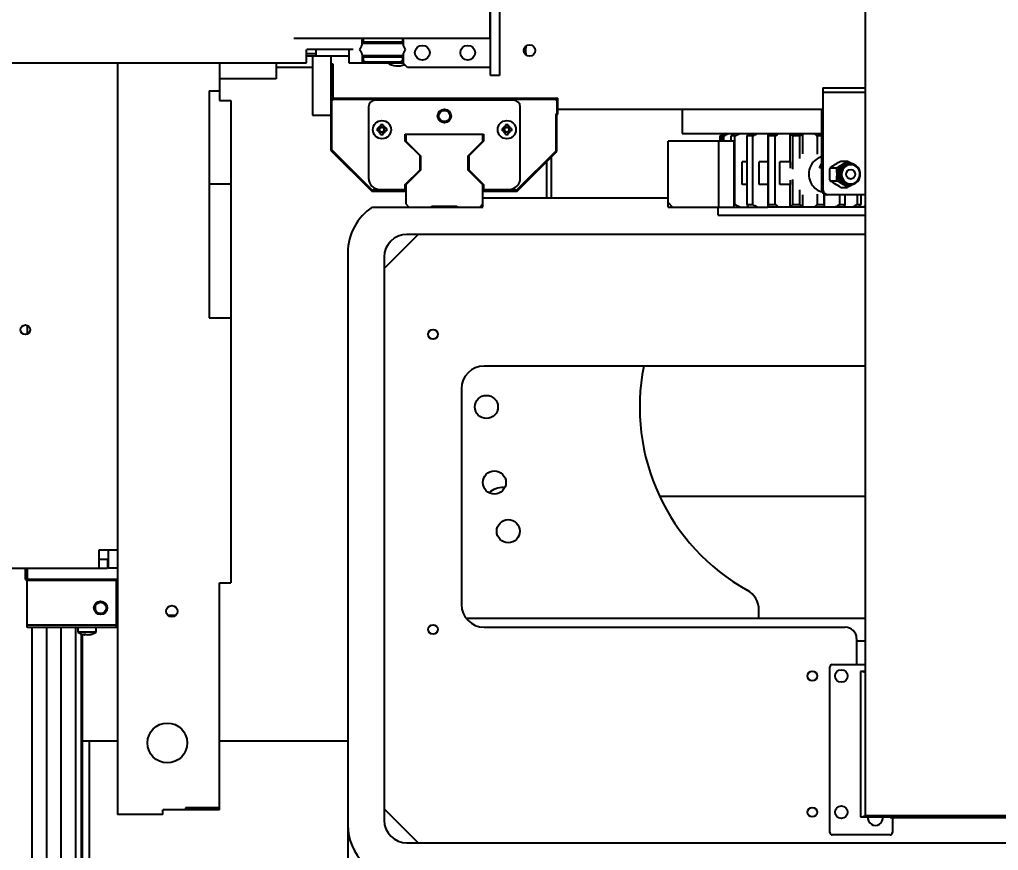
# Model space of a CAD drawing. Header units: inches. Extents: x -347369 to -260369, y 119522 to 149869.
# Drawn here: x -282845.7 to -282414.7, y 140106.3 to 140472.3 of the extents above; entities that cross this region are included whole.
import ezdxf

# ---------------------------------------------------------------- set-up
doc = ezdxf.new("R2010")
doc.units = ezdxf.units.IN
doc.header["$LTSCALE"] = 300
doc.layers.add('MACCHINA', color=40, linetype='Continuous')
doc.layers.add('QUOTE', color=7, linetype='Continuous')
doc.styles.get("Standard").update_dxf_attribs({"font": 'romans.shx'})
doc.dimstyles.new('sc1a100_pollici', dxfattribs={"dimscale": 100, "dimtxt": 3, "dimasz": 3, "dimexe": 0, "dimexo": 0, "dimgap": 1, "dimtad": 1, "dimzin": 12, "dimdsep": 46, "dimtxsty": 'Standard', "dimblk": 'CLOSEDBLANK', "dimcen": 1, "dimclrd": 253, "dimclre": 253, "dimclrt": 2, "dimadec": 0, "dimazin": 3, "dimtfac": 1, "dimtmove": 0, "dimatfit": 1, "dimldrblk": 'CLOSEDBLANK', "dimfxl": 1, "dimtolj": 1, "dimtzin": 0, "dimarcsym": 0})

# ---------------------------------------------------------------- blocks, each defined once
blk = doc.blocks.new('_ClosedBlank')
at = {"color": 0, "linetype": 'ByBlock', "lineweight": -2}
for p, q in [((-1, 0.1667), (0, 0)), ((-1, 0.1667), (-1, -0.1667)), ((0, 0), (-1, -0.1667))]:
    blk.add_line(p, q, dxfattribs=at)
blk = doc.blocks.new('*D10')
at = {"layer": 'Defpoints', "color": 0, "transparency": 16777216}
for p in [(-300380.17, 144199.66), (-282330.17, 140899.66), (-300380.17, 139125.63)]:
    blk.add_point(p, dxfattribs=at)
at = {"layer": 'QUOTE', "color": 253, "lineweight": -2, "transparency": 16777216}
for p, q in [((-300380.17, 139125.63), (-300380.17, 144199.66)), ((-282630.17, 144199.66), (-300080.17, 144199.66)), ((-282330.17, 140899.66), (-282330.17, 144199.66))]:
    blk.add_line(p, q, dxfattribs=at)
at = {"layer": 'QUOTE', "color": 253, "lineweight": -2, "transparency": 16777216, "xscale": 300, "yscale": 300, "zscale": 300, "rotation": 180}
blk.add_blockref('_ClosedBlank', (-300380.17, 144199.66), dxfattribs=at)
at = {"layer": 'QUOTE', "color": 253, "lineweight": -2, "transparency": 16777216, "xscale": 300, "yscale": 300, "zscale": 300}
blk.add_blockref('_ClosedBlank', (-282330.17, 144199.66), dxfattribs=at)
at = {"layer": 'QUOTE', "color": 2, "transparency": 16777216, "char_height": 300, "attachment_point": 5}
for s, insert in [('\\A1;18050', (-291355.17, 144449.66)), ('\\A1;[59\'-2 5/8"]', (-291355.17, 143871.08))]:
    blk.add_mtext(s, dxfattribs=dict(at, insert=insert))
blk = doc.blocks.new('*D21')
at = {"layer": 'Defpoints', "color": 0, "transparency": 16777216}
for p in [(-282330.17, 142999.66), (-282330.17, 140899.66), (-285230.17, 140399.66)]:
    blk.add_point(p, dxfattribs=at)
at = {"layer": 'QUOTE', "color": 253, "lineweight": -2, "transparency": 16777216}
for p, q in [((-285230.17, 140399.66), (-285230.17, 142999.66)), ((-284930.17, 142999.66), (-282630.17, 142999.66)), ((-282330.17, 140899.66), (-282330.17, 142999.66))]:
    blk.add_line(p, q, dxfattribs=at)
at = {"layer": 'QUOTE', "color": 253, "lineweight": -2, "transparency": 16777216, "xscale": 300, "yscale": 300, "zscale": 300, "rotation": 180}
blk.add_blockref('_ClosedBlank', (-285230.17, 142999.66), dxfattribs=at)
at = {"layer": 'QUOTE', "color": 253, "lineweight": -2, "transparency": 16777216, "xscale": 300, "yscale": 300, "zscale": 300}
blk.add_blockref('_ClosedBlank', (-282330.17, 142999.66), dxfattribs=at)
at = {"layer": 'QUOTE', "color": 2, "transparency": 16777216, "char_height": 300, "attachment_point": 5}
for s, insert in [('\\A1;2900', (-283780.17, 143249.66)), ('\\A1;[9\'-6 3/16"]', (-283780.17, 142671.08))]:
    blk.add_mtext(s, dxfattribs=dict(at, insert=insert))
blk = doc.blocks.new('A$C27be3406')
at = {"layer": 'MACCHINA'}
for p, q in [((-308.21, 1448), (-308.21, 1587)), ((-304.21, 1587), (-304.21, 1448)), ((-143.21, 1585.95), (-143.21, 1121.5)), ((-308.36, 1464.5), (-308.36, 1571.5)), ((-394.82, 1464.5), (-308.36, 1464.5)), ((-364.71, 1461.74), (-364.71, 1463.5)), ((-364.31, 1462.5), (-364.71, 1462.5)), ((-364.31, 1464.5), (-364.31, 1462.3)), ((-364.31, 1462.83), (-346.81, 1462.83)), ((-364.31, 1462.3), (-346.81, 1462.3)), ((-346.81, 1462.3), (-346.81, 1464.5)), ((-346.71, 1462.5), (-346.81, 1462.5)), ((-346.71, 1463.5), (-346.71, 1461.74)), ((-308.21, 1464.5), (-308.36, 1464.5)), ((-389.21, 1453.5), (-389.21, 1459.5)), ((-389.21, 1457.7), (-385.09, 1457.7)), ((-368.6, 1459.5), (-389.14, 1459.5)), ((-385.09, 1459.5), (-385.09, 1456.7)), ((-370.6, 1459.5), (-370.6, 1453.5)), ((-364.71, 1457.26), (-364.71, 1453.5)), ((-346.71, 1457.26), (-346.71, 1453.5)), ((-1220, 1453.5), (-389.21, 1453.5)), ((-472.5, 1453.5), (-472.5, 1122.5)), ((-427.5, 1453.5), (-427.5, 1437)), ((-402.5, 1453.5), (-402.5, 1446.5)), ((-389.21, 1456.7), (-370.6, 1456.7)), ((-386.5, 1456.7), (-386.5, 1430.5)), ((-378.5, 1456.7), (-378.5, 1415)), ((-377.5, 1453), (-378.5, 1453)), ((-377.5, 1438), (-377.5, 1453)), ((-370.6, 1453.5), (-346.71, 1453.5)), ((-364.71, 1456.5), (-364.31, 1456.5)), ((-346.81, 1456.7), (-364.31, 1456.7)), ((-364.31, 1456.7), (-364.31, 1455)), ((-364.31, 1456.17), (-346.81, 1456.17)), ((-348.31, 1453.84), (-362.81, 1453.84)), ((-346.81, 1455), (-346.81, 1456.7)), ((-346.81, 1456.5), (-346.71, 1456.5)), ((-344.71, 1451.5), (-345.71, 1452.5)), ((-386.5, 1451.5), (-402.5, 1451.5)), ((-308.21, 1451.5), (-344.71, 1451.5)), ((-402.5, 1446.5), (-427.5, 1446.5)), ((-304.21, 1448), (-308.21, 1448)), ((-432, 1441.2), (-427.5, 1441.2)), ((-432, 1441.2), (-432, 1341.2)), ((-161.8, 1442.5), (-143.21, 1442.5)), ((-161.8, 1442.5), (-161.8, 1433)), ((-143.21, 1440.5), (-161.8, 1440.5)), ((-161.73, 1397.5), (-161.73, 1440.5)), ((-427.5, 1437), (-422.5, 1437)), ((-422.5, 1437), (-422.5, 1224.5)), ((-378.5, 1437), (-377.5, 1438)), ((-378.5, 1438), (-278.5, 1438)), ((-378.5, 1437), (-378, 1436.79)), ((-378, 1436.79), (-377.29, 1437.5)), ((-378, 1415.21), (-378, 1436.79)), ((-377.5, 1438), (-377.29, 1437.5)), ((-377.29, 1437.5), (-358.71, 1437.5)), ((-298.08, 1437.13), (-358.92, 1437.13)), ((-358.5, 1438), (-358.71, 1437.5)), ((-358.71, 1437.5), (-358.33, 1437.13)), ((-358.5, 1438), (-358, 1437.5)), ((-358, 1437.5), (-358.15, 1437.13)), ((-339, 1437.5), (-358, 1437.5)), ((-339, 1437.5), (-338.5, 1438)), ((-339, 1437.5), (-338.85, 1437.13)), ((-338.67, 1437.13), (-338.29, 1437.5)), ((-338.5, 1438), (-338.29, 1437.5)), ((-338.29, 1437.5), (-318.71, 1437.5)), ((-318.5, 1438), (-318.71, 1437.5)), ((-318.71, 1437.5), (-318.33, 1437.13)), ((-318.5, 1438), (-318, 1437.5)), ((-318, 1437.5), (-318.15, 1437.13)), ((-299, 1437.5), (-318, 1437.5)), ((-299, 1437.5), (-298.5, 1438)), ((-299, 1437.5), (-298.85, 1437.13)), ((-298.67, 1437.13), (-298.29, 1437.5)), ((-298.5, 1438), (-298.29, 1437.5)), ((-298.29, 1437.5), (-279.71, 1437.5)), ((-279.5, 1438), (-279.71, 1437.5)), ((-279.71, 1437.5), (-279, 1436.79)), ((-279.5, 1438), (-278.5, 1437)), ((-278.5, 1437), (-279, 1436.79)), ((-279, 1436.79), (-279, 1431.21)), ((-278.5, 1431), (-278.5, 1438)), ((-361.92, 1434.13), (-361.92, 1402.77)), ((-295.08, 1402.77), (-295.08, 1434.13)), ((-279, 1431.21), (-279.5, 1430.71)), ((-278.5, 1431), (-279, 1431.21)), ((-279, 1430.5), (-278.5, 1431)), ((-161.8, 1433), (-278.5, 1433)), ((-223.76, 1433), (-223.76, 1422.5)), ((-162.24, 1397.5), (-162.24, 1433)), ((-386.5, 1430.5), (-378.5, 1430.5)), ((-279.5, 1430.71), (-279.5, 1414.71)), ((-279, 1430.5), (-279.5, 1430.71)), ((-279, 1414.5), (-279, 1430.5)), ((-356.58, 1424.7), (-358.12, 1424.7)), ((-356.58, 1423.55), (-358.12, 1423.55)), ((-356.58, 1424.7), (-357.35, 1425.48)), ((-356.58, 1423.55), (-357.35, 1422.78)), ((-357.03, 1423.55), (-357.03, 1424.7)), ((-356.58, 1426.25), (-356.58, 1424.7)), ((-355.43, 1425.16), (-356.58, 1425.16)), ((-356.58, 1422), (-356.58, 1423.55)), ((-355.43, 1423.09), (-356.58, 1423.09)), ((-355.43, 1426.25), (-355.43, 1424.7)), ((-355.43, 1424.7), (-354.65, 1425.48)), ((-353.88, 1424.7), (-355.43, 1424.7)), ((-355.43, 1423.55), (-354.65, 1422.78)), ((-353.88, 1423.55), (-355.43, 1423.55)), ((-355.43, 1422), (-355.43, 1423.55)), ((-354.97, 1423.55), (-354.97, 1424.7)), ((-301.58, 1424.7), (-303.12, 1424.7)), ((-301.58, 1423.55), (-303.12, 1423.55)), ((-301.58, 1424.7), (-302.35, 1425.48)), ((-301.58, 1423.55), (-302.35, 1422.78)), ((-302.03, 1423.55), (-302.03, 1424.7)), ((-301.58, 1426.25), (-301.58, 1424.7)), ((-300.43, 1425.16), (-301.58, 1425.16)), ((-301.58, 1422), (-301.58, 1423.55)), ((-300.43, 1423.09), (-301.58, 1423.09)), ((-300.43, 1426.25), (-300.43, 1424.7)), ((-300.43, 1424.7), (-299.65, 1425.48)), ((-298.88, 1424.7), (-300.43, 1424.7)), ((-300.43, 1423.55), (-299.65, 1422.78)), ((-298.88, 1423.55), (-300.43, 1423.55)), ((-300.43, 1422), (-300.43, 1423.55)), ((-299.97, 1423.55), (-299.97, 1424.7)), ((-223.76, 1422.5), (-162.24, 1422.5)), ((-186.02, 1422.5), (-186.02, 1390)), ((-186, 1422.4), (-185.78, 1421.35)), ((-176.45, 1422.5), (-176.45, 1410)), ((-170.68, 1413.53), (-170.68, 1422.5)), ((-345.7, 1422.2), (-311.3, 1422.2)), ((-345.7, 1419.06), (-345.7, 1422.2)), ((-339.2, 1412.56), (-345.7, 1419.06)), ((-345.5, 1422), (-345.5, 1419.14)), ((-345, 1422), (-345.5, 1421.5)), ((-311.5, 1422), (-345.5, 1422)), ((-345.5, 1419.14), (-339, 1412.64)), ((-318, 1412.64), (-311.5, 1419.14)), ((-311.3, 1419.06), (-317.8, 1412.56)), ((-311.5, 1421.5), (-312, 1422)), ((-311.5, 1419.14), (-311.5, 1422)), ((-311.3, 1422.2), (-311.3, 1419.06)), ((-230, 1390), (-230, 1419)), ((-201, 1419), (-230, 1419)), ((-207.75, 1419), (-207.75, 1390)), ((-207, 1419), (-207, 1421.35)), ((-205.51, 1421.35), (-206.29, 1421.35)), ((-206.29, 1419), (-206.29, 1421.35)), ((-205.51, 1419), (-205.51, 1421.35)), ((-200.59, 1421.35), (-202.29, 1421.35)), ((-202.29, 1419), (-202.29, 1421.35)), ((-201, 1419), (-201, 1390)), ((-200.59, 1391.15), (-200.59, 1421.35)), ((-192.76, 1421.35), (-195.2, 1421.35)), ((-195.2, 1391.15), (-195.2, 1421.35)), ((-192.76, 1391.15), (-192.76, 1421.35)), ((-182.87, 1421.35), (-185.78, 1421.35)), ((-185.78, 1391.15), (-185.78, 1421.35)), ((-182.87, 1391.15), (-182.87, 1421.35)), ((-172, 1421.35), (-175.07, 1421.35)), ((-175.07, 1406.78), (-175.07, 1421.35)), ((-172, 1411.38), (-172, 1421.35)), ((-162.24, 1421.35), (-164.21, 1421.35)), ((-164.21, 1413.28), (-164.21, 1421.35)), ((-378.5, 1415), (-378, 1415.21)), ((-378.5, 1415), (-360.5, 1397)), ((-360.29, 1397.5), (-378, 1415.21)), ((-279.5, 1414.71), (-296.71, 1397.5)), ((-296.5, 1397), (-279, 1414.5)), ((-279, 1414.5), (-279.5, 1414.71)), ((-339.2, 1406.44), (-339.2, 1412.56)), ((-339, 1412.64), (-339, 1406.36)), ((-318, 1406.36), (-318, 1412.64)), ((-317.8, 1412.56), (-317.8, 1406.44)), ((-283.5, 1410), (-283.5, 1394)), ((-281.5, 1412), (-281.5, 1394)), ((-197.35, 1400), (-197.35, 1410)), ((-195.2, 1410), (-197.35, 1410)), ((-189.92, 1400), (-189.92, 1410)), ((-185.93, 1410), (-189.92, 1410)), ((-180.75, 1400), (-180.75, 1410)), ((-176.29, 1410), (-180.75, 1410)), ((-176.29, 1410), (-176.29, 1407.12)), ((-153.87, 1410.27), (-150.99, 1410.27)), ((-345.7, 1399.94), (-339.2, 1406.44)), ((-339, 1406.36), (-345.5, 1399.86)), ((-311.5, 1399.86), (-318, 1406.36)), ((-317.8, 1406.44), (-311.3, 1399.94)), ((-163.27, 1407.39), (-162.24, 1408.09)), ((-162.24, 1407.39), (-163.27, 1407.39)), ((-158.7, 1407.39), (-155.82, 1407.39)), ((-150.12, 1409.25), (-150.76, 1409.25)), ((-149.68, 1409), (-149.99, 1409)), ((-146.82, 1407.84), (-146.16, 1407.39)), ((-146.16, 1407.39), (-146.11, 1406.97)), ((-176.29, 1401.88), (-176.29, 1400)), ((-175.07, 1391.15), (-175.07, 1402.22)), ((-158.7, 1401.61), (-155.82, 1401.61)), ((-146.11, 1402.06), (-146.16, 1401.61)), ((-422.5, 1400.2), (-432, 1400.2)), ((-360.5, 1397), (-360.29, 1397.5)), ((-360.5, 1397), (-345.5, 1397)), ((-345.5, 1397.5), (-360.29, 1397.5)), ((-356.92, 1397.77), (-345.7, 1397.77)), ((-345.7, 1397.77), (-345.7, 1399.94)), ((-345.5, 1399.86), (-345.5, 1391.4)), ((-311.5, 1390), (-311.5, 1399.86)), ((-296.71, 1397.5), (-311.5, 1397.5)), ((-311.5, 1397), (-296.5, 1397)), ((-311.3, 1399.94), (-311.3, 1397.77)), ((-311.3, 1397.77), (-300.08, 1397.77)), ((-296.5, 1397), (-296.71, 1397.5)), ((-195.2, 1400), (-197.35, 1400)), ((-185.93, 1400), (-189.92, 1400)), ((-176.29, 1400), (-180.75, 1400)), ((-176.6, 1400), (-176.45, 1399.7)), ((-176.45, 1400), (-176.45, 1390)), ((-172, 1391.15), (-172, 1397.62)), ((-153.87, 1398.73), (-150.99, 1398.73)), ((-150.76, 1399.75), (-150.12, 1399.75)), ((-149.99, 1400), (-149.68, 1400)), ((-230, 1394), (-311.5, 1394)), ((-170.68, 1390), (-170.68, 1395.47)), ((-164.21, 1391.15), (-164.21, 1395.72)), ((-161.31, 1391.15), (-161.31, 1395.79)), ((-161.1, 1390), (-161.1, 1395.67)), ((-143.21, 1395.5), (-160.31, 1395.5)), ((-154.38, 1391.15), (-154.38, 1395.5)), ((-151.97, 1391.15), (-151.97, 1395.5)), ((-146.66, 1391.15), (-146.66, 1395.5)), ((-145, 1391.15), (-145, 1395.5)), ((-360.27, 1390), (-311.5, 1390)), ((-345.5, 1391.4), (-344.1, 1390)), ((-334.4, 1390), (-334, 1390.4)), ((-334, 1390.4), (-323, 1390.4)), ((-323, 1390.4), (-322.6, 1390)), ((-312.9, 1390), (-311.5, 1391.4)), ((-230, 1392), (-228, 1390)), ((-230, 1390), (-186.03, 1390)), ((-208, 1386.5), (-208, 1390)), ((-201, 1391.15), (-200.59, 1391.15)), ((-195.2, 1391.15), (-192.76, 1391.15)), ((-185.78, 1391.15), (-186.02, 1390)), ((-143.21, 1390), (-186.02, 1390)), ((-185.78, 1391.15), (-182.87, 1391.15)), ((-175.07, 1391.15), (-172, 1391.15)), ((-164.21, 1391.15), (-161.31, 1391.15)), ((-154.38, 1391.15), (-151.97, 1391.15)), ((-146.66, 1391.15), (-145, 1391.15)), ((-143.21, 1390.46), (-144.1, 1390)), ((-208, 1386.5), (-143.21, 1386.5)), ((-340, 1378), (-355, 1363)), ((-143.21, 1378), (-345, 1378)), ((-371, 1370), (-371, 1097)), ((-355, 1368), (-355, 1120)), ((-432, 1341.2), (-422.5, 1341.2)), ((-512.23, 1337.95), (-512.23, 1334.05)), ((-143.21, 1320), (-311, 1320)), ((-321, 1310), (-321, 1215)), ((-302.5, 1266.5), (-301.92, 1266.5)), ((-143.21, 1262.5), (-233.64, 1262.5)), ((-480.5, 1231), (-480.5, 1239)), ((-480.5, 1239), (-472.5, 1239)), ((-476.5, 1239), (-476.5, 1231)), ((-480.5, 1235), (-476.8, 1235)), ((-476.8, 1235), (-476.8, 1231)), ((-804.2, 1231), (-476.8, 1231)), ((-513, 1226), (-513, 1231)), ((-512, 1226), (-512, 1231)), ((-472.5, 1231), (-476.5, 1231)), ((-513, 1226), (-512.5, 1225.5)), ((-512.5, 1225.5), (-512, 1226)), ((-472.5, 1225.5), (-512.5, 1225.5)), ((-512.23, 1204.85), (-512.23, 1225.5)), ((-472.5, 1226), (-512, 1226)), ((-472.87, 1204.85), (-472.87, 1225.5)), ((-427.5, 1224.5), (-422.5, 1224.5)), ((-427.5, 1124.5), (-427.5, 1224.5)), ((-482.12, 1212.52), (-482.12, 1214.49)), ((-190, 1209), (-190, 1212.52)), ((-319, 1209), (-143.21, 1209)), ((-472.87, 1205.85), (-512.23, 1205.85)), ((-472.87, 1204.85), (-512.23, 1204.85)), ((-510.14, 1204.85), (-510.14, 676.15)), ((-503.64, 1204.85), (-503.64, 676.15)), ((-497.36, 1204.85), (-497.36, 676.15)), ((-490.86, 1204.85), (-490.86, 676.15)), ((-489.87, 1204.85), (-489.87, 1202.85)), ((-481.87, 1202.85), (-489.87, 1202.85)), ((-481.87, 1202.85), (-481.87, 1204.85)), ((-311, 1205), (-152, 1205)), ((-488.5, 1202.11), (-488.5, 678.89)), ((-488, 1201.93), (-488, 679.05)), ((-486.95, 1201.68), (-486.93, 1201.71)), ((-486.76, 1201.68), (-486.69, 1201.93)), ((-486.51, 1201.68), (-486.34, 1201.94)), ((-486.05, 1201.68), (-486.11, 1201.92)), ((-485.24, 1201.68), (-485.31, 1201.8)), ((-484.99, 1201.68), (-485, 1201.72)), ((-484.8, 1201.68), (-484.84, 1201.76)), ((-147, 1200), (-147, 1188.5)), ((-147, 1199), (-143.21, 1199)), ((-158.71, 1114.5), (-158.71, 1187.5)), ((-157.71, 1188.5), (-143.21, 1188.5)), ((-145.21, 1185.5), (-145.21, 1121.5)), ((-143.21, 1185.5), (-145.21, 1185.5)), ((-488, 1155), (-472.5, 1155)), ((-484.89, 1155), (-484.89, 805)), ((-427.5, 1155), (-371, 1155)), ((-427.5, 1125.5), (-442.5, 1125.5)), ((-442.5, 1125.5), (-442.5, 1124.5)), ((-355, 1125), (-340, 1110)), ((-452.5, 1122.5), (-472.5, 1122.5)), ((-427.5, 1124.5), (-452.5, 1124.5)), ((-452.5, 1122.5), (-452.5, 1124.5)), ((-145.21, 1121.5), (-132.21, 1121.5)), ((-14.21, 1121.95), (-143.21, 1121.95)), ((-137.21, 1121.95), (-137.21, 1121.5)), ((-132.21, 1121.95), (-132.21, 1121.05)), ((-25.21, 1121.05), (-132.21, 1121.05)), ((-131.21, 1121.05), (-131.21, 1114.5)), ((-132.21, 1113.5), (-157.71, 1113.5)), ((-345, 1110), (3, 1110))]:
    blk.add_line(p, q, dxfattribs=at)
at = {"layer": 'MACCHINA', "flags": 128}
for points in [[(-163.27, 1407.39), (-162.75, 1408.51), (-162.24, 1409.31)], [(-149.68, 1409), (-150.9, 1408.82), (-152.03, 1408.29), (-152.96, 1407.45), (-153.63, 1406.37), (-153.98, 1405.14), (-153.98, 1403.86), (-153.63, 1402.63), (-152.96, 1401.55), (-152.03, 1400.71), (-150.9, 1400.18), (-149.68, 1400), (-148.45, 1400.18), (-147.33, 1400.71), (-146.39, 1401.55), (-145.72, 1402.63), (-145.37, 1403.86), (-145.37, 1405.14), (-145.72, 1406.37), (-146.39, 1407.45), (-147.33, 1408.29), (-148.45, 1408.82), (-149.68, 1409)], [(-149.6, 1400.3), (-148.4, 1400.49), (-147.31, 1401.03), (-146.43, 1401.88), (-145.82, 1402.97), (-145.55, 1404.19), (-145.64, 1405.43), (-146.08, 1406.6), (-146.84, 1407.58), (-147.84, 1408.28), (-148.99, 1408.65), (-150.2, 1408.65), (-151.36, 1408.28), (-152.36, 1407.58), (-153.11, 1406.6), (-153.55, 1405.43), (-153.64, 1404.19), (-153.37, 1402.97), (-152.77, 1401.88), (-151.88, 1401.03), (-150.79, 1400.49), (-149.6, 1400.3)], [(-149.6, 1406.6), (-148.82, 1406.44), (-148.16, 1405.98), (-147.72, 1405.3), (-147.57, 1404.5), (-147.72, 1403.7), (-148.16, 1403.02), (-148.82, 1402.56), (-149.6, 1402.4), (-150.37, 1402.56), (-151.03, 1403.02), (-151.47, 1403.7), (-151.63, 1404.5), (-151.47, 1405.3), (-151.03, 1405.98), (-150.37, 1406.44), (-149.6, 1406.6)], [(-150.76, 1399.6), (-149.49, 1399.78), (-149.4, 1399.81)], [(-486.75, 1201.72), (-486.65, 1201.71), (-486.51, 1201.68)], [(-484.82, 1201.71), (-484.88, 1201.7), (-484.99, 1201.68)]]:
    blk.add_lwpolyline(points, dxfattribs=at)
at = {"layer": 'MACCHINA'}
for centre, radius in [((-338.21, 1458), 3.25), ((-318.21, 1458), 3.25), ((-291, 1459), 2.5), ((-328.5, 1430.13), 2.96), ((-328.5, 1430.13), 2.46), ((-356, 1424.13), 4), ((-301, 1424.13), 4), ((-513, 1336), 2.1), ((-333.5, 1334), 2.1), ((-310, 1302), 5.1), ((-306.5, 1268.73), 5.1), ((-300.35, 1247.28), 5.1), ((-479.87, 1213.5), 2.96), ((-479.87, 1213.5), 2.46), ((-448.5, 1212), 2.5), ((-333.5, 1204), 2.1), ((-166.5, 1183.5), 2.1), ((-153.71, 1183.5), 2.75), ((-450.5, 1154), 8.75), ((-166.5, 1123.5), 2.1), ((-153.71, 1123.5), 2.75)]:
    blk.add_circle(centre, radius, dxfattribs=at)
for centre, radius, start, end in [((-362.81, 1455), 1.5, 180, 270), ((-349, 1461), 8.75, 238.9973, 289.6657), ((-348.31, 1455), 1.5, 270, 0), ((-358.92, 1434.13), 3, 90, 180), ((-298.08, 1434.13), 3, 0, 90), ((-342.6, 1424.13), 15.53, 177.8786, 182.1214), ((-346.76, 1430.78), 11.85, 206.6152, 210.8908), ((-362.66, 1414.89), 11.85, 59.1092, 63.3848), ((-346.76, 1417.47), 11.85, 149.1092, 153.3848), ((-362.66, 1433.37), 11.85, 296.6152, 300.8908), ((-356, 1410.73), 15.53, 87.8786, 92.1214), ((-349.34, 1414.89), 11.85, 116.6152, 120.8908), ((-349.34, 1433.37), 11.85, 239.1092, 243.3848), ((-365.24, 1430.78), 11.85, 329.1092, 333.3848), ((-365.24, 1417.47), 11.85, 26.6152, 30.8908), ((-369.4, 1424.13), 15.53, 357.8786, 2.1214), ((-287.6, 1424.13), 15.53, 177.8786, 182.1214), ((-307.66, 1414.89), 11.85, 59.1092, 63.3848), ((-291.76, 1430.78), 11.85, 206.6152, 210.8908), ((-291.76, 1417.47), 11.85, 149.1092, 153.3848), ((-307.66, 1433.37), 11.85, 296.6152, 300.8908), ((-301, 1410.73), 15.53, 87.8786, 92.1214), ((-294.34, 1414.89), 11.85, 116.6152, 120.8908), ((-294.34, 1433.37), 11.85, 239.1092, 243.3848), ((-310.24, 1430.78), 11.85, 329.1092, 333.3848), ((-310.24, 1417.47), 11.85, 26.6152, 30.8908), ((-314.4, 1424.13), 15.53, 357.8786, 2.1214), ((-356, 1437.53), 15.53, 267.8786, 272.1214), ((-301, 1437.53), 15.53, 267.8786, 272.1214), ((-160.03, 1404.5), 8.07, 105.9399, 212.8087), ((-154.1, 1404.5), 8.28, 169.853, 190.147), ((-150.68, 1404.48), 4.88, 74.7205, 269.0544), ((-150.63, 1404.5), 4.75, 91.5622, 268.4378), ((-150.09, 1404.54), 4.71, 90.3696, 304.827), ((-149.87, 1404.5), 4.5, 91.5137, 268.4863), ((-150.13, 1404.76), 4.49, 53.3445, 89.8666), ((-356.92, 1402.77), 5, 180, 270), ((-300.08, 1402.77), 5, 270, 0), ((-160.25, 1404.21), 7.73, 211.9428, 256.2835), ((-160.28, 1397.47), 1.97, 179.0242, 268.9898), ((-159.76, 1397.47), 1.97, 179.0242, 268.9898), ((-347, 1370), 24, 123.5573, 180), ((-345, 1368), 10, 90, 180), ((-311, 1310), 10, 90, 180), ((-150, 1302), 92.5, 168.779, 240.8036), ((-302.5, 1256.5), 10, 90, 129.5259), ((-200, 1212.52), 10, 0, 60.8036), ((-311, 1215), 10, 180, 270), ((-485.87, 1208.62), 7.03, 235.292, 257.6618), ((-485.87, 1208.62), 7.02, 282.3382, 304.708), ((-152, 1200), 5, 0, 90), ((-485.73, 1208.95), 7.34, 254.9527, 261.9608), ((-486.23, 1205.86), 4.23, 250.5837, 260.2418), ((-486.09, 1207.64), 6.02, 257.6604, 261.7896), ((-486.69, 1208.55), 6.62, 265.3965, 274.6035), ((-486.25, 1203.09), 1.49, 229.4162, 249.9557), ((-485.24, 1205.08), 3.49, 250.1365, 256.6839), ((-485.18, 1203.09), 1.49, 229.4162, 249.9557), ((-486.48, 1202.91), 1.29, 289.3339, 297.8921), ((-486.55, 1205.26), 3.68, 283.4454, 292.5167), ((-486.1, 1207.67), 6.05, 278.2239, 289.0334), ((-485.51, 1201.95), 0.378, 316.2673, 347.4818), ((-485.66, 1207.67), 6.05, 278.2239, 289.0334), ((-483.91, 1203.08), 1.15, 258.9237, 281.0763), ((-157.71, 1187.5), 1, 90, 180), ((-138.71, 1121), 3.3, 171.2853, 8.7147), ((-347, 1118), 24, 180, 270), ((-345, 1120), 10, 180, 270), ((-157.71, 1114.5), 1, 180, 270), ((-132.21, 1114.5), 1, 270, 0)]:
    blk.add_arc(centre, radius, start, end, dxfattribs=at)
for points, knots in [([(-365.71, 1464.5), (-365.62, 1464.49), (-365.42, 1464.47), (-365.14, 1464.34), (-364.9, 1464.12), (-364.74, 1463.83), (-364.72, 1463.61), (-364.71, 1463.5)], [0, 0, 0, 0, 0.146754, 0.316126, 0.510248, 0.757793, 1, 1, 1, 1]), ([(-365.71, 1459.5), (-365.48, 1459.9), (-365.14, 1460.49), (-364.79, 1461.24), (-364.74, 1461.57), (-364.71, 1461.74)], [0, 0, 0, 0, 0.498562, 0.748927, 1, 1, 1, 1]), ([(-346.71, 1463.5), (-346.69, 1463.64), (-346.66, 1463.92), (-346.43, 1464.23), (-346.16, 1464.4), (-345.94, 1464.49), (-345.78, 1464.5), (-345.71, 1464.5)], [0, 0, 0, 0, 0.31012, 0.616121, 0.758896, 0.886022, 1, 1, 1, 1]), ([(-346.71, 1461.74), (-346.69, 1461.57), (-346.64, 1461.24), (-346.28, 1460.49), (-345.94, 1459.9), (-345.71, 1459.5)], [0, 0, 0, 0, 0.2510762, 0.5014438, 1, 1, 1, 1]), ([(-364.71, 1457.26), (-364.74, 1457.43), (-364.79, 1457.76), (-365.14, 1458.51), (-365.48, 1459.1), (-365.71, 1459.5)], [0, 0, 0, 0, 0.251076, 0.501444, 1, 1, 1, 1]), ([(-345.71, 1459.5), (-345.94, 1459.1), (-346.28, 1458.51), (-346.64, 1457.76), (-346.69, 1457.43), (-346.71, 1457.26)], [0, 0, 0, 0, 0.499323, 0.749575, 1, 1, 1, 1]), ([(-292.62, 1460.9), (-292.68, 1460.47), (-292.78, 1459.64), (-292.78, 1458.29), (-292.67, 1457.49), (-292.62, 1457.1)], [0, 0, 0, 0, 0.349876, 0.679764, 1, 1, 1, 1]), ([(-362.81, 1453.84), (-362.97, 1453.86), (-363.29, 1453.89), (-363.72, 1454.14), (-364.06, 1454.51), (-364.27, 1454.97), (-364.29, 1455.31), (-364.31, 1455.47)], [0, 0, 0, 0, 0.196237, 0.392335, 0.592349, 0.803172, 1, 1, 1, 1]), ([(-346.81, 1455.47), (-346.82, 1455.27), (-346.86, 1454.88), (-347.16, 1454.36), (-347.59, 1454), (-347.99, 1453.86), (-348.23, 1453.85), (-348.31, 1453.84)], [0, 0, 0, 0, 0.240993, 0.482704, 0.705776, 0.912115, 1, 1, 1, 1]), ([(-346.71, 1453.5), (-346.7, 1453.49), (-346.69, 1453.47), (-346.55, 1453.34), (-346.33, 1453.12), (-346.04, 1452.83), (-345.82, 1452.61), (-345.71, 1452.5)], [0, 0, 0, 0, 0.146754, 0.316126, 0.510248, 0.757793, 1, 1, 1, 1]), ([(-204.53, 1422.5), (-204.91, 1422.26), (-205.53, 1421.86), (-206.08, 1421.49), (-206.29, 1421.35)], [0, 0, 0, 0, 0.608973, 1, 1, 1, 1]), ([(-205.51, 1421.35), (-205.24, 1421.48), (-204.51, 1421.85), (-203.76, 1422.25), (-203.28, 1422.5)], [0, 0, 0, 0, 0.36613, 1, 1, 1, 1]), ([(-201.09, 1422.5), (-201.38, 1422.24), (-201.83, 1421.85), (-202.17, 1421.48), (-202.29, 1421.35)], [0, 0, 0, 0, 0.643843, 1, 1, 1, 1]), ([(-200.59, 1421.35), (-200.24, 1421.52), (-199.47, 1421.89), (-198.74, 1422.29), (-198.35, 1422.5)], [0, 0, 0, 0, 0.465508, 1, 1, 1, 1]), ([(-194.69, 1422.5), (-194.82, 1422.28), (-195.06, 1421.88), (-195.15, 1421.51), (-195.2, 1421.35)], [0, 0, 0, 0, 0.553098, 1, 1, 1, 1]), ([(-192.76, 1421.35), (-192.45, 1421.51), (-191.74, 1421.88), (-191.11, 1422.28), (-190.76, 1422.5)], [0, 0, 0, 0, 0.446902, 1, 1, 1, 1]), ([(-182.87, 1421.35), (-182.67, 1421.48), (-182.09, 1421.85), (-181.62, 1422.24), (-181.32, 1422.5)], [0, 0, 0, 0, 0.356157, 1, 1, 1, 1]), ([(-176.02, 1422.5), (-175.96, 1422.39), (-175.72, 1421.99), (-175.34, 1421.62), (-175.07, 1421.35)], [0, 0, 0, 0, 0.2714666, 1, 1, 1, 1]), ([(-172, 1421.35), (-171.85, 1421.49), (-171.46, 1421.86), (-171.22, 1422.26), (-171.07, 1422.5)], [0, 0, 0, 0, 0.391027, 1, 1, 1, 1]), ([(-165.78, 1422.5), (-165.76, 1422.48), (-165.31, 1422.08), (-164.75, 1421.7), (-164.21, 1421.35)], [0, 0, 0, 0, 0.045438, 1, 1, 1, 1]), ([(-207, 1421.35), (-206.74, 1421.49), (-206.22, 1421.8), (-205.66, 1422.12), (-205.37, 1422.29)], [0, 0, 0, 0, 0.490754, 1, 1, 1, 1]), ([(-158.7, 1407.39), (-157.89, 1407.9), (-156.39, 1408.87), (-154.67, 1409.83), (-153.87, 1410.27)], [0, 0, 0, 0, 0.534747, 1, 1, 1, 1]), ([(-155.82, 1407.39), (-155.44, 1407.58), (-154.67, 1407.99), (-153.34, 1408.73), (-152.05, 1409.53), (-151.32, 1410.05), (-150.99, 1410.27)], [0, 0, 0, 0, 0.2164608, 0.4403228, 0.7519097, 1, 1, 1, 1]), ([(-150.99, 1410.27), (-150.61, 1410.08), (-149.85, 1409.67), (-148.87, 1409.14), (-148.36, 1408.81), (-148.2, 1408.72)], [0, 0, 0, 0, 0.401532, 0.816793, 1, 1, 1, 1]), ([(-158.7, 1401.61), (-158.76, 1402.64), (-158.87, 1404.57), (-158.75, 1406.49), (-158.7, 1407.39)], [0, 0, 0, 0, 0.534747, 1, 1, 1, 1]), ([(-155.82, 1401.61), (-155.77, 1402.01), (-155.68, 1402.81), (-155.6, 1404.31), (-155.64, 1405.91), (-155.77, 1406.93), (-155.82, 1407.39)], [0, 0, 0, 0, 0.216461, 0.440323, 0.75191, 1, 1, 1, 1]), ([(-153.87, 1398.73), (-154.79, 1399.24), (-156.52, 1400.21), (-158.01, 1401.17), (-158.7, 1401.61)], [0, 0, 0, 0, 0.534747, 1, 1, 1, 1]), ([(-150.99, 1398.73), (-151.27, 1398.92), (-151.85, 1399.33), (-153.02, 1400.07), (-154.41, 1400.87), (-155.39, 1401.39), (-155.82, 1401.61)], [0, 0, 0, 0, 0.2164608, 0.4403228, 0.7519097, 1, 1, 1, 1]), ([(-146.16, 1401.61), (-146.43, 1401.42), (-146.75, 1401.19), (-147.14, 1400.95), (-147.19, 1400.92)], [0, 0, 0, 0, 0.868915, 1, 1, 1, 1]), ([(-148.42, 1400.15), (-148.84, 1399.91), (-149.69, 1399.41), (-150.55, 1398.95), (-150.99, 1398.73)], [0, 0, 0, 0, 0.49746, 1, 1, 1, 1]), ([(-198.35, 1390), (-198.74, 1390.21), (-199.47, 1390.61), (-200.24, 1390.98), (-200.59, 1391.15)], [0, 0, 0, 0, 0.534492, 1, 1, 1, 1]), ([(-195.2, 1391.15), (-195.15, 1390.99), (-195.06, 1390.62), (-194.82, 1390.22), (-194.69, 1390)], [0, 0, 0, 0, 0.446902, 1, 1, 1, 1]), ([(-190.76, 1390), (-191.11, 1390.22), (-191.74, 1390.62), (-192.45, 1390.99), (-192.76, 1391.15)], [0, 0, 0, 0, 0.553098, 1, 1, 1, 1]), ([(-181.32, 1390), (-181.62, 1390.26), (-182.09, 1390.65), (-182.67, 1391.02), (-182.87, 1391.15)], [0, 0, 0, 0, 0.643843, 1, 1, 1, 1]), ([(-175.07, 1391.15), (-175.34, 1390.88), (-175.72, 1390.51), (-175.96, 1390.11), (-176.02, 1390)], [0, 0, 0, 0, 0.728533, 1, 1, 1, 1]), ([(-171.07, 1390), (-171.22, 1390.24), (-171.46, 1390.64), (-171.85, 1391.01), (-172, 1391.15)], [0, 0, 0, 0, 0.608973, 1, 1, 1, 1]), ([(-164.21, 1391.15), (-164.75, 1390.8), (-165.31, 1390.42), (-165.76, 1390.02), (-165.78, 1390)], [0, 0, 0, 0, 0.954562, 1, 1, 1, 1]), ([(-161.1, 1390), (-161.1, 1390.03), (-161.08, 1390.43), (-161.2, 1390.81), (-161.31, 1391.15)], [0, 0, 0, 0, 0.076135, 1, 1, 1, 1]), ([(-154.38, 1391.15), (-155.03, 1390.81), (-155.74, 1390.43), (-156.36, 1390.03), (-156.4, 1390)], [0, 0, 0, 0, 0.926651, 1, 1, 1, 1]), ([(-152.51, 1390), (-152.48, 1390.06), (-152.21, 1390.46), (-152.08, 1390.83), (-151.97, 1391.15)], [0, 0, 0, 0, 0.141816, 1, 1, 1, 1]), ([(-146.66, 1391.15), (-147.39, 1390.8), (-148.15, 1390.42), (-148.87, 1390.02), (-148.9, 1390)], [0, 0, 0, 0, 0.953798, 1, 1, 1, 1]), ([(-146.22, 1390), (-146.19, 1390.02), (-145.72, 1390.42), (-145.35, 1390.8), (-145, 1391.15)], [0, 0, 0, 0, 0.059932, 1, 1, 1, 1]), ([(-450.4, 1210.38), (-449.97, 1210.32), (-449.14, 1210.22), (-447.79, 1210.22), (-446.99, 1210.33), (-446.6, 1210.38)], [0, 0, 0, 0, 0.349876, 0.679764, 1, 1, 1, 1]), ([(-144.21, 1185.5), (-144.07, 1185.48), (-143.79, 1185.45), (-143.48, 1185.22), (-143.31, 1184.95), (-143.22, 1184.73), (-143.22, 1184.57), (-143.21, 1184.5)], [0, 0, 0, 0, 0.31012, 0.616121, 0.758896, 0.886022, 1, 1, 1, 1]), ([(-143.21, 1122.5), (-143.22, 1122.41), (-143.24, 1122.2), (-143.37, 1121.93), (-143.59, 1121.69), (-143.88, 1121.53), (-144.1, 1121.51), (-144.21, 1121.5)], [0, 0, 0, 0, 0.146754, 0.316126, 0.510248, 0.757793, 1, 1, 1, 1])]:
    blk.add_open_spline(points, degree=3, knots=knots, dxfattribs=at)

msp = doc.modelspace()

# ---------------------------------------------------------------- block references
at = {"layer": 'QUOTE'}
msp.add_blockref('A$C27be3406', (-282330.166, 138999.656), dxfattribs=at)

# ---------------------------------------------------------------- dimensions: what is measured, and where the dimension line sits
for base, p1, p2, picture, middle in [((-300380.167, 144199.656), (-282330.166, 140899.656), (-300380.167, 139125.625), '*D10', (-291355.166, 144199.656)), ((-282330.166, 142999.656), (-285230.166, 140399.656), (-282330.166, 140899.656), '*D21', (-283780.166, 142999.656))]:
    dim = msp.add_linear_dim(base=base, p1=p1, p2=p2, dimstyle='sc1a100_pollici', override={"dimpost": '\\X'}, dxfattribs=at)
    dim.commit()
    dim.dimension.update_dxf_attribs({"geometry": picture, "text_midpoint": middle, "dimtype": 160})

doc.saveas('drawing.dxf')
